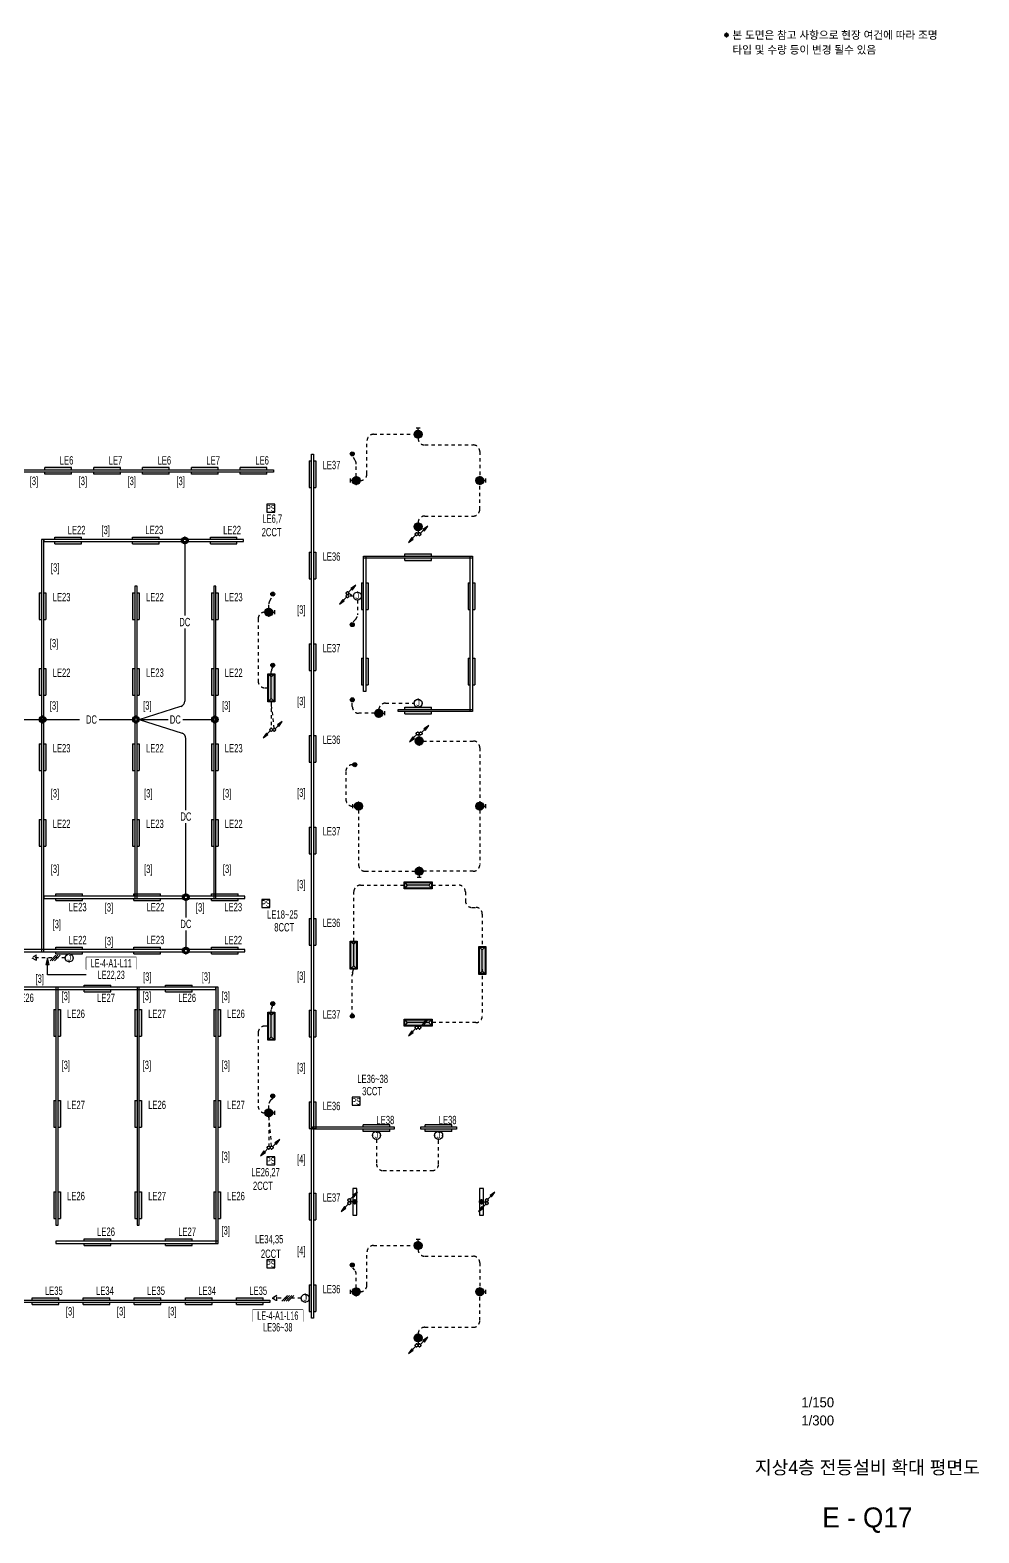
# Model space of a CAD drawing. Header units: millimetres. Extents: x 86947 to 500447, y -530175 to 1059536.
# Drawn here: x 331235 to 373947, y 373048 to 440668 of the extents above; entities that cross this region are included whole.
import ezdxf
from ezdxf.enums import TextEntityAlignment as Align

# ---------------------------------------------------------------- set-up
doc = ezdxf.new("R2010")
doc.units = ezdxf.units.MM
doc.header["$LTSCALE"] = 150
doc.set_wipeout_variables(frame=1)
doc.linetypes.add('D1', pattern=[3, 1, -1, 1])
for name, color, linetype in [('------01 Distribution Panel', 3, 'Continuous'), ('------03 Lighting Fixture', 3, 'Continuous'), ('------04 Lighting Switch', 2, 'Continuous'), ('------04 Number of Strands (가닥수)', 1, 'Continuous'), ('-----20 General Symbol', 3, 'Continuous'), ('-----23 Concealed or Exposed Wire', 4, 'D1'), ('-----25 Emergency Lighting Embeded Wire in Ceiling or Wall', 1, 'Continuous'), ('-----28 Race Way', 1, 'Continuous'), ('-----29 Indicator', 1, 'Continuous'), ('-----30 Text', 2, 'Continuous'), ('-----41 Drawing Title', 2, 'Continuous'), ('-----42 Drawing Number', 2, 'Continuous'), ('-----43 Drawing Scale', 3, 'Continuous')]:
    doc.layers.add(name, color=color, linetype=linetype)
doc.styles.add('ELEC', font='')
doc.styles.get('ELEC').set_extended_font_data('Dotum')

# ---------------------------------------------------------------- blocks, each defined once
blk = doc.blocks.new('A$C0b6403cb')
at = {"layer": '-----30 Text'}
h = blk.add_hatch(color=256, dxfattribs=at)
edge = h.paths.add_edge_path()
edge.add_arc((-26637, -5011), 160, 0, 360)
h = blk.add_hatch(color=256, dxfattribs=at)
edge = h.paths.add_edge_path()
edge.add_arc((-26637, -5011), 160, 0, 360)
blk.add_circle((-26637, -5011), 160, dxfattribs=at)
blk.add_circle((-26637, -5011), 160, dxfattribs=at)
for p in [(-26796, -5011), (-26796, -5011), (-26637, -4851), (-26637, -4851), (-26637, -5171), (-26637, -5171), (-26477, -5011), (-26477, -5011)]:
    blk.add_point(p, dxfattribs=at)
at = {"layer": '-----30 Text', "style": 'ELEC'}
for s, p in [('본 도면은 참고 사항으로 현장 여건에 따라 조명', (-26101, -5011)), ('타입 및 수량 등이 변경 될수 있음', (-26101, -6345))]:
    blk.add_text(s, height=700, dxfattribs=at).set_placement(p, align=Align.MIDDLE_LEFT)
blk = doc.blocks.new('E17')
h = blk.add_hatch(color=256)
h.paths.add_polyline_path([(600, 100), (-600, 100), (-600, 0), (600, 0)])
h.paths.add_polyline_path([(600, -100), (-600, -100), (-600, -200), (600, -200)])
for p, q in [((-600, 100), (600, 100)), ((-600, 100), (-600, 0)), ((600, 100), (600, 0)), ((600, 100), (600, 0)), ((-600, -100), (-600, -200)), ((-600, -200), (600, -200)), ((600, -100), (600, -200))]:
    blk.add_line(p, q)
blk = doc.blocks.new('D01')
at = {"linetype": 'Continuous'}
blk.add_circle((0, 0), 150, dxfattribs=at)
for p in [(-150, 0), (0, 150), (150, 0), (0, -150)]:
    blk.add_point(p)
blk = doc.blocks.new('E01')
h = blk.add_hatch(color=256)
edge = h.paths.add_edge_path(flags=17)
edge.add_arc((0, 0), 75, 0, 360)
edge = h.paths.add_edge_path()
edge.add_arc((0, 0), 150, 0, 360)
blk.add_blockref('D01', (0, 0))
at = {"xscale": 0.5, "yscale": 0.5, "zscale": 0.5}
blk.add_blockref('D01', (0, 0), dxfattribs=at)
blk = doc.blocks.new('*U15')
blk.add_lwpolyline([(150, 0), (-150, 0), (-150, -300), (150, -300)], close=True)
at = {"style": 'ELEC', "width": 0.6}
blk.add_text('PS', height=250, dxfattribs=at).set_placement((0, -150), align=Align.MIDDLE)
blk = doc.blocks.new('*U12')
h = blk.add_hatch(color=256)
edge = h.paths.add_edge_path()
edge.add_arc((0, -75), 75, 0, 360)
blk.add_circle((0, -75), 75)
blk = doc.blocks.new('벽부 비상등')
h = blk.add_hatch(color=0)
h.dxf.hatch_style = 1
h.paths.add_polyline_path([(0, 488), (-128, 600), (-128, -600), (0, -488)])
h = blk.add_hatch(color=0)
h.dxf.hatch_style = 1
h.paths.add_polyline_path([(128, 600), (0, 488), (0, -488), (128, -600)])
at = {"color": 1}
for p, q in [((-128, 600), (0, 488)), ((0, 488), (128, 600)), ((0, -488), (0, 488)), ((-128, -600), (0, -488)), ((0, -488), (128, -600))]:
    blk.add_line(p, q, dxfattribs=at)
blk.add_lwpolyline([(158, -630), (158, 630), (-158, 630), (-158, -630)], close=True)
blk.add_lwpolyline([(128, -600), (128, 600), (-128, 600), (-128, -600)], close=True, dxfattribs=at)
blk = doc.blocks.new('D06')
for p, q in [((-75, 0), (0, 0)), ((0, -75), (0, 75))]:
    blk.add_line(p, q)
at = {"linetype": 'Continuous'}
blk.add_circle((-225, 0), 150, dxfattribs=at)
for p in [(-375, 0), (-225, 150), (-75, 0), (-225, -150)]:
    blk.add_point(p)
blk = doc.blocks.new('E06')
blk.add_hatch(color=256).paths.add_polyline_path([(-75, 0, 1), (-375, 0, 1)])
blk.add_blockref('D06', (0, 0))
blk = doc.blocks.new('O01')
blk.add_hatch(color=256).paths.add_polyline_path([(-149, -218), (-218, -149), (-368, -368)])
blk.add_line((-46, -46), (-184, -184))
blk.add_lwpolyline([(-368, -368), (-149, -218), (-218, -149), (-368, -368)])
blk.add_circle((0, 0), 65)
for p in [(-65, 0), (-65, 0), (0, 65), (0, 65), (65, 0), (65, 0), (0, -65), (0, -65)]:
    blk.add_point(p)
blk = doc.blocks.new('O07')
blk.add_lwpolyline([(0, -100), (173, 0), (0, 100)], close=True)
blk = doc.blocks.new('O04')
blk.add_circle((0, 0), 150)
for p in [(-150, 0), (0, 150), (150, 0), (0, -150)]:
    blk.add_point(p)
at = {"style": 'ELEC'}
blk.add_text('J', height=214, dxfattribs=at).set_placement((0, 0), align=Align.MIDDLE)
blk = doc.blocks.new('*U44')
at = {"color": 0}
for p, q in [((-186, -106), (26, 106)), ((-106, -106), (106, 106)), ((-26, -106), (186, 106))]:
    blk.add_line(p, q, dxfattribs=at)
blk = doc.blocks.new('*U47')
at = {"color": 0}
for p, q in [((-226, -106), (-14, 106)), ((-146, -106), (66, 106)), ((-66, -106), (146, 106)), ((14, -106), (226, 106))]:
    blk.add_line(p, q, dxfattribs=at)
blk = doc.blocks.new('D12')
at = {"linetype": 'Continuous'}
blk.add_lwpolyline([(600, -90), (600, 90), (-600, 90), (-600, -90)], close=True, dxfattribs=at)
blk.add_circle((0, 0), 90, dxfattribs=at)
for p in [(-90, 0), (0, 90), (90, 0), (0, -90)]:
    blk.add_point(p)
blk = doc.blocks.new('E13')
at = {"layer": '------03 Lighting Fixture'}
blk.add_hatch(color=256, dxfattribs=at).paths.add_polyline_path([(-90, 180, 1), (90, 180, 1)])
for p, q in [((90, 0), (-90, 0)), ((0, 90), (0, 0))]:
    blk.add_line(p, q, dxfattribs=at)
blk.add_blockref('D12', (0, 180), dxfattribs=at)

msp = doc.modelspace()

# ---------------------------------------------------------------- linework, layer by layer
at = {"layer": '------01 Distribution Panel', "color": 1, "elevation": 0}
for points in [[(333762, 398420), (336017, 398420), (336017, 398945), (333762, 398945)], [(341261, 382564), (343516, 382564), (343516, 383089), (341261, 383089)]]:
    msp.add_lwpolyline(points, close=True, dxfattribs=at)
at = {"layer": '-----23 Concealed or Exposed Wire', "elevation": 0}
for points in [[(346100, 420400, 0.414214), (346400, 420700), (346400, 422180, -0.414214), (346700, 422480), (348520, 422480)], [(348700, 422300, 0.414214), (349000, 422000), (351180, 422000, -0.414214), (351480, 421700), (351480, 420580)], [(345920, 420580), (345920, 421141, 0.143386), (345873, 421303), (345740, 421510)], [(348700, 418500, -0.414214), (349000, 418800), (351180, 418800, 0.414214), (351480, 419100), (351480, 420220)], [(341980, 414655), (341980, 414828, -0.141893), (342026, 414989), (342160, 415200)], [(345970, 415020), (345970, 414361, -0.197487), (345883, 414150), (345740, 414005)], [(341800, 414475, 0.414214), (341500, 414175), (341500, 411375, 0.414214), (341800, 411075), (341935, 411075)], [(342093, 411705), (342093, 411804, -0.134172), (342134, 411956), (342160, 412000)], [(346750, 409925), (346040, 409925, -0.414214), (345740, 410225), (345740, 410442)], [(346930, 409925), (346930, 410080, -0.414214), (347230, 410380), (348520, 410380)], [(348930, 408680), (351180, 408680, -0.414214), (351480, 408380), (351480, 405930)], [(345762, 407615), (345750, 407615, 0.414214), (345450, 407315), (345450, 406050, 0.414214), (345750, 405750)], [(346020, 405570), (346020, 403120, 0.414214), (346320, 402820), (348570, 402820)], [(351480, 405570), (351480, 403120, -0.414214), (351180, 402820), (348930, 402820)], [(345808, 399680), (345808, 401892, -0.414214), (346108, 402192), (348070, 402192)], [(349330, 402192), (350530, 402192, -0.414214), (350830, 401892), (350830, 401492, 0.414214), (351130, 401192), (351293, 401192, -0.414214), (351593, 400892), (351593, 399430)], [(345740, 396300), (345740, 398163, -0.077895), (345754, 398255), (345808, 398420)], [(351593, 398420), (351593, 396307, -0.414214), (351293, 396007), (349330, 396007)], [(342093, 396480), (342093, 396583, -0.150684), (342145, 396752), (342160, 396775)], [(341935, 395850), (341800, 395850, 0.414214), (341500, 395550), (341500, 392250, 0.414214), (341800, 391950)], [(341980, 392130), (341980, 392306, -0.193153), (342063, 392514), (342160, 392615)], [(346827, 390755), (346827, 389650, 0.414214), (347127, 389350), (349327, 389350, 0.414214), (349627, 389650), (349627, 390755)], [(346100, 383900, 0.414214), (346400, 384200), (346400, 385680, -0.414214), (346700, 385980), (348520, 385980)], [(348700, 385800, 0.414214), (349000, 385500), (351180, 385500, -0.414214), (351480, 385200), (351480, 384080)], [(345920, 384080), (345920, 384678, 0.169198), (345855, 384865), (345740, 385010)], [(348700, 382000, -0.414214), (349000, 382300), (351180, 382300, 0.414214), (351480, 382600), (351480, 383720)]]:
    msp.add_lwpolyline(points, format="xyb", dxfattribs=at)
for points in [[(345591, 415330), (345790, 415200), (345591, 415200)], [(342222, 409250), (342093, 410445), (342093, 410445), (342093, 409250)], [(332820, 398920), (331320, 398920)], [(342110, 390450), (341980, 391770), (341980, 391770), (341980, 390450)], [(343440, 383610), (342140, 383610)]]:
    msp.add_lwpolyline(points, dxfattribs=at)
at = {"layer": '-----25 Emergency Lighting Embeded Wire in Ceiling or Wall'}
for p, q in [((338200, 417549), (338200, 414322)), ((338200, 413741), (338200, 410478)), ((336150, 409647), (338025, 410240)), ((330893, 409647), (331850, 409647)), ((331950, 409647), (333467, 409647)), ((334347, 409647), (335850, 409647)), ((336150, 409647), (337447, 409647)), ((336150, 409647), (338076, 409034)), ((338118, 409647), (339400, 409647)), ((338250, 405571), (338250, 408795)), ((338250, 401800), (338250, 404989)), ((338250, 401500), (338250, 400741)), ((338250, 400159), (338250, 399400))]:
    msp.add_line(p, q, dxfattribs=at)
for centre, start, end in [((337950, 410478), 287.54996, 0), ((338000, 408795), 0, 72.33221)]:
    msp.add_arc(centre, 250, start, end, dxfattribs=at)
at = {"layer": '-----28 Race Way', "elevation": 0}
for points in [[(344000, 421590), (344000, 382710), (343900, 382710), (343900, 421590)], [(342200, 420780), (309600, 420780), (309600, 420880), (342200, 420880)], [(331850, 417749), (331750, 417749), (331750, 399200), (331850, 399200)], [(331850, 417749), (331850, 417649), (340850, 417649), (340850, 417749)], [(346250, 417000), (346350, 417000), (346350, 410900), (346250, 410900)], [(351150, 417000), (351150, 416900), (346250, 416900), (346250, 417000)], [(351050, 417000), (351150, 417000), (351150, 410000), (351050, 410000)], [(336050, 415647), (335950, 415647), (335950, 401600), (336050, 401600)], [(339600, 415647), (339500, 415647), (339500, 401600), (339600, 401600)], [(351150, 410100), (351150, 410000), (347800, 410000), (347800, 410100)], [(331850, 401700), (331850, 401600), (340900, 401600), (340900, 401700)], [(310200, 399301), (310200, 399201), (340900, 399200), (340900, 399300)], [(328950, 397600), (328950, 397500), (339600, 397500), (339600, 397600)], [(332400, 386900), (332500, 386900), (332500, 397600), (332400, 397600)], [(336050, 386900), (336150, 386900), (336150, 397600), (336050, 397600)], [(339600, 386075), (339700, 386075), (339700, 397600), (339600, 397600)], [(343950, 391315), (347627, 391315), (347627, 391215), (343950, 391215)], [(348827, 391315), (350427, 391315), (350427, 391215), (348827, 391215)], [(332400, 386175), (332400, 386075), (339700, 386075), (339700, 386175)], [(342025, 383420), (328725, 383420), (328725, 383520), (342025, 383520)]]:
    msp.add_lwpolyline(points, close=True, dxfattribs=at)
at = {"layer": '-----29 Indicator', "color": 1}
for p, q in [((332024, 398920), (331949, 398620)), ((331949, 398620), (332099, 398620)), ((332099, 398620), (332024, 398920))]:
    msp.add_line(p, q, dxfattribs=at)
at = {"layer": '-----29 Indicator'}
msp.add_line((332024, 398158), (332024, 398920), dxfattribs=at)

# ---------------------------------------------------------------- block references
at = {"layer": '------03 Lighting Fixture', "xscale": 1.2, "yscale": 1.2, "zscale": 1.2}
for p, rotation in [((348700, 422750), 90), ((345650, 420400), 180), ((348700, 418050), 270), ((348750, 408950), 90), ((345750, 405750), 180), ((348750, 402550), 270), ((348700, 386250), 90), ((345650, 383900), 180), ((348700, 381550), 270)]:
    msp.add_blockref('E06', p, dxfattribs=dict(at, rotation=rotation))
at = {"layer": '------03 Lighting Fixture', "color": 3, "xscale": -1}
for p, rotation in [((343900, 420690), 90), ((332950, 417649), 180), ((336450, 417649), 180), ((339950, 417649), 180), ((343900, 416570), 90), ((348700, 416900), 180), ((331750, 414747), 90), ((335950, 414747), 90), ((339500, 414747), 90), ((346250, 415200), 90), ((351050, 415200), 90), ((343900, 412450), 90), ((331750, 411347), 90), ((335950, 411347), 90), ((339500, 411347), 90), ((346250, 411800), 90), ((351050, 411800), 90), ((348700, 410000), 180), ((331750, 407947), 90), ((335950, 407947), 90), ((339500, 407947), 90), ((343900, 408330), 90), ((331750, 404547), 90), ((335950, 404547), 90), ((339500, 404547), 90), ((343900, 404210), 90), ((333000, 401600), 180), ((336500, 401600), 180), ((340000, 401600), 180), ((343900, 400090), 90), ((333000, 399200), 180), ((336500, 399200), 180), ((340000, 399200), 180), ((334275, 397500), 180), ((337925, 397500), 180), ((332400, 396000), 90), ((336050, 396000), 90), ((339600, 396000), 90), ((343900, 395970), 90), ((332400, 391900), 90), ((336050, 391900), 90), ((339600, 391900), 90), ((343900, 391850), 90), ((332400, 387800), 90), ((336050, 387800), 90), ((339600, 387800), 90), ((343900, 387730), 90), ((334275, 386075), 180), ((337925, 386075), 180), ((343900, 383610), 90), ((331925, 383420), 180), ((334225, 383420), 180), ((336525, 383420), 180), ((338825, 383420), 180), ((341125, 383420), 180)]:
    msp.add_blockref('E17', p, dxfattribs=dict(at, rotation=rotation))
at = {"layer": '------03 Lighting Fixture', "color": 3}
for p, rotation in [((332500, 420780), 180.0000000000019), ((334700, 420780), 180.0000000000019), ((336900, 420780), 180.0000000000019), ((339100, 420780), 180.0000000000019), ((341300, 420780), 180.0000000000019), ((346827, 391215), 180), ((349627, 391215), 180)]:
    msp.add_blockref('E17', p, dxfattribs=dict(at, rotation=rotation))
at = {"layer": '------03 Lighting Fixture', "xscale": 1.2, "yscale": 1.2, "zscale": 1.2}
for p in [(351750, 420400), (342250, 414475), (347200, 409925), (351750, 405750), (342250, 391950), (351750, 383900)]:
    msp.add_blockref('E06', p, dxfattribs=at)
at = {"layer": '------03 Lighting Fixture'}
for p in [(338200, 417699), (331800, 409647), (336000, 409647), (339550, 409647), (338250, 401650), (338250, 399250)]:
    msp.add_blockref('E01', p, dxfattribs=at)
at = {"layer": '------03 Lighting Fixture', "xscale": -1}
for p in [(342093, 411075), (345808, 399050), (351593, 398800), (342093, 395850)]:
    msp.add_blockref('벽부 비상등', p, dxfattribs=at)
at = {"layer": '------03 Lighting Fixture', "xscale": -1, "rotation": 90}
for p in [(348700, 402192), (348700, 396007)]:
    msp.add_blockref('벽부 비상등', p, dxfattribs=at)
at = {"layer": '------03 Lighting Fixture'}
for p, rotation in [((345670, 387950), 270), ((351730, 387950), 89.99999999999999)]:
    msp.add_blockref('E13', p, dxfattribs=dict(at, rotation=rotation))
at = {"layer": '------04 Lighting Switch', "xscale": 1.2, "yscale": 1.2, "zscale": 1.2}
for p, rotation in [((345650, 421600), 89.99999999999999), ((342250, 415290), 270), ((345650, 413915), 89.99999999999999), ((342250, 412090), 270), ((345650, 410532), 89.99999999999999), ((345762, 407615), 89.99999999999999), ((342250, 396865), 270), ((345650, 396300), 89.99999999999999), ((342250, 392705), 270), ((345650, 385100), 89.99999999999999)]:
    msp.add_blockref('*U12', p, dxfattribs=dict(at, rotation=rotation))
for p in [(342070, 419330), (341850, 401550), (345912, 392650), (342070, 389975), (342070, 385330)]:
    msp.add_blockref('*U15', p, dxfattribs=at)
at = {"layer": '------04 Number of Strands (가닥수)', "xscale": 1.2, "yscale": 1.2, "zscale": 1.2}
for name, p in [('*U44', (332361, 398920)), ('*U47', (342838, 383610))]:
    msp.add_blockref(name, p, dxfattribs=at)
at = {"layer": '-----20 General Symbol'}
for p in [(348635, 417985), (345526, 415200), (342093, 409185), (348685, 409015), (348635, 395785), (341980, 390385), (345605, 387885), (351795, 387885), (348635, 381485)]:
    msp.add_blockref('O01', p, dxfattribs=at)
at = {"layer": '-----20 General Symbol', "rotation": 180}
for p in [(348765, 417985), (345526, 415330), (342222, 409185), (348815, 409015), (348765, 395785), (342110, 390385), (345605, 388015), (351795, 388015), (348765, 381485)]:
    msp.add_blockref('O01', p, dxfattribs=at)
at = {"layer": '-----20 General Symbol', "xscale": 1.2, "yscale": 1.2, "zscale": 1.2}
for p in [(345970, 415200), (348700, 410380), (333000, 398920), (346827, 390935), (349627, 390935), (343620, 383610)]:
    msp.add_blockref('O04', p, dxfattribs=at)
at = {"layer": '-----23 Concealed or Exposed Wire', "xscale": 1.199999999953434, "yscale": 1.199999999953434, "zscale": 1.199999999953434, "rotation": 180}
for p in [(331528, 398920), (342348, 383610)]:
    msp.add_blockref('O07', p, dxfattribs=at)
at = {"xscale": 0.5, "yscale": 0.5, "zscale": 0.5}
msp.add_blockref('A$C0b6403cb', (375900, 442950), dxfattribs=at)

# ---------------------------------------------------------------- texts
at = {"layer": '------04 Lighting Switch', "style": 'ELEC', "width": 0.7}
for s, p in [('LE6', (332880, 421307)), ('LE7', (335080, 421307)), ('LE6', (337280, 421307)), ('LE7', (339480, 421307)), ('LE6', (341680, 421307)), ('LE37', (344803, 421098)), ('LE6,7', (342134, 418654)), ('LE22', (333330, 418176)), ('LE23', (336830, 418176)), ('LE22', (340330, 418176)), ('2CCT', (342109, 418078)), ('LE36', (344803, 416978)), ('LE23', (332653, 415155)), ('LE22', (336854, 415155)), ('LE23', (340403, 415155)), ('LE37', (344803, 412858)), ('LE22', (332653, 411755)), ('LE23', (336854, 411755)), ('LE22', (340403, 411755)), ('LE23', (332653, 408355)), ('LE22', (336854, 408355)), ('LE23', (340403, 408355)), ('LE36', (344803, 408738)), ('LE22', (332653, 404955)), ('LE23', (336854, 404955)), ('LE22', (340403, 404955)), ('LE37', (344803, 404618)), ('LE23', (333380, 401210)), ('LE22', (336880, 401210)), ('LE23', (340380, 401210)), ('LE18~25', (342598, 400874)), ('8CCT', (342676, 400299)), ('LE36', (344803, 400498)), ('LE22', (333380, 399727)), ('LE23', (336880, 399727)), ('LE22', (340380, 399727)), ('LE26', (331005, 397127)), ('LE27', (334655, 397127)), ('LE26', (338305, 397127)), ('LE26', (333303, 396408)), ('LE27', (336953, 396408)), ('LE26', (340503, 396408)), ('LE37', (344803, 396378)), ('LE36~38', (346656, 393477)), ('3CCT', (346631, 392926)), ('LE27', (333303, 392308)), ('LE26', (336953, 392308)), ('LE27', (340503, 392308)), ('LE36', (344803, 392258)), ('LE38', (347230, 391627)), ('LE38', (350030, 391627)), ('LE26,27', (341838, 389247, 0)), ('2CCT', (341716, 388666, 0)), ('LE26', (333303, 388208)), ('LE27', (336953, 388208)), ('LE26', (340503, 388208)), ('LE37', (344803, 388138)), ('LE26', (334655, 386602)), ('LE27', (338305, 386602)), ('LE34,35', (341997, 386233)), ('2CCT', (342074, 385611)), ('LE35', (332305, 383947)), ('LE34', (334605, 383947)), ('LE35', (336905, 383947)), ('LE34', (339205, 383947)), ('LE35', (341505, 383947)), ('LE36', (344803, 384018))]:
    msp.add_text(s, height=375, dxfattribs=at).set_placement(p, align=Align.MIDDLE)
at = {"layer": '-----25 Emergency Lighting Embeded Wire in Ceiling or Wall', "style": 'ELEC', "width": 0.7}
for p in [(338200, 414032), (334000, 409647), (337775, 409647), (338250, 405280), (338250, 400450)]:
    msp.add_text('DC', height=375, dxfattribs=at).set_placement(p, align=Align.MIDDLE)
at = {"layer": '-----28 Race Way', "style": 'ELEC', "width": 0.7}
for s, p in [('[3]', (331411, 420333)), ('[3]', (333611, 420333)), ('[3]', (335811, 420333)), ('[3]', (338011, 420333)), ('[3]', (334637, 418123)), ('[3]', (332365, 416439)), ('[3]', (343444, 414548)), ('[3]', (332315, 413037)), ('[3]', (332315, 410232)), ('[3]', (336515, 410232)), ('[3]', (340065, 410232)), ('[3]', (343444, 410428)), ('[3]', (343444, 406308)), ('[3]', (343444, 402188)), ('[3]', (334786, 401149)), ('[3]', (338891, 401149)), ('[3]', (332438, 400395)), ('[3]', (334786, 399626)), ('[3]', (339149, 398033)), ('[3]', (343444, 398068)), ('[3]', (331670, 397939)), ('[3]', (332842, 397159)), ('[3]', (336492, 397159)), ('[3]', (340042, 397159)), ('[3]', (332842, 394058)), ('[3]', (336492, 394058)), ('[3]', (340042, 394058)), ('[3]', (343444, 393948)), ('[3]', (340042, 389958)), ('[4]', (343444, 389828)), ('[3]', (340042, 386610)), ('[4]', (343444, 385708)), ('[3]', (333036, 382973)), ('[3]', (335336, 382973)), ('[3]', (337636, 382973))]:
    msp.add_text(s, height=375, dxfattribs=at).set_placement(p, align=Align.MIDDLE)
for p in [(332355, 406280), (336555, 406280), (340105, 406280), (332355, 402880), (336555, 402880), (340105, 402880)]:
    msp.add_text('[3]', height=375, rotation=359.99985, dxfattribs=at).set_placement(p, align=Align.MIDDLE)
at = {"layer": '-----41 Drawing Title', "style": 'ELEC'}
msp.add_text('지상4층 전등설비 확대 평면도', height=600, dxfattribs=at).set_placement((368925, 375995), align=Align.MIDDLE_CENTER)
at = {"layer": '-----42 Drawing Number', "style": 'ELEC'}
msp.add_text('E - Q17', height=900, dxfattribs=at).set_placement((368925, 373745), align=Align.MIDDLE_CENTER)
at = {"layer": '-----43 Drawing Scale', "style": 'ELEC'}
for s, p in [('1/150', (366690, 378925)), ('1/300', (366690, 378110))]:
    msp.add_text(s, height=450, dxfattribs=at).set_placement(p, align=Align.MIDDLE_CENTER)

# ---------------------------------------------------------------- next in the draw order: wipeouts: each hides what was drawn before it
at = {"color": 1}
for points in [[(333762, 398420), (336017, 398420), (336017, 398945), (333762, 398945)], [(341261, 382564), (343516, 382564), (343516, 383089), (341261, 383089)]]:
    msp.add_wipeout(points, dxfattribs=at)

# ---------------------------------------------------------------- next in the draw order: wipeouts: each hides what was drawn before it
for points in [[(333762, 397895), (336017, 397895), (336017, 398420), (333762, 398420)], [(341261, 382039), (343516, 382039), (343516, 382564), (341261, 382564)]]:
    msp.add_wipeout(points, dxfattribs=at)

# ---------------------------------------------------------------- next in the draw order: linework, layer by layer
at = {"layer": '-----29 Indicator'}
msp.add_line((333762, 398158), (332024, 398158), dxfattribs=at)

# ---------------------------------------------------------------- next in the draw order: texts
at = {"layer": '-----28 Race Way', "style": 'ELEC', "width": 0.7}
msp.add_text('[3]', height=375, dxfattribs=at).set_placement((336513, 398033), align=Align.MIDDLE)
at = {"style": 'ELEC', "width": 0.6}
for s, p in [('LE-4-A1-L11', (334889, 398683)), ('LE22,23', (334889, 398158)), ('LE-4-A1-L16', (342388, 382826)), ('LE36~38', (342388, 382301))]:
    msp.add_text(s, height=375, dxfattribs=at).set_placement(p, align=Align.MIDDLE_CENTER)

doc.saveas('drawing.dxf')
